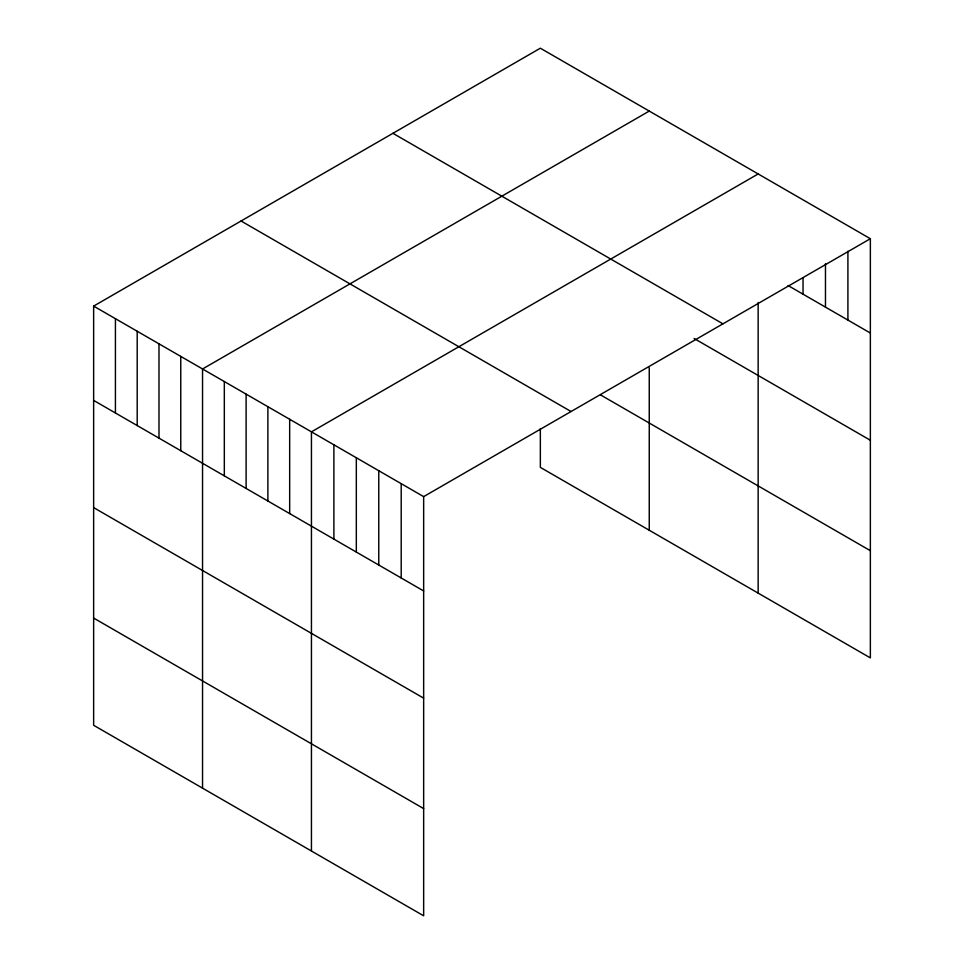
<?xml version="1.0" encoding="UTF-8"?>
<svg xmlns="http://www.w3.org/2000/svg" width="964" height="964" viewBox="0 0 964 964"><rect width="100%" height="100%" fill="white"/><g stroke="black" fill="none" stroke-linecap="round" stroke-linejoin="round"><path stroke-width="1.45" d="M870.359 238.723L423.654 496.629L423.654 915.8L93.641 725.277L93.641 306.106L540.346 48.2L870.359 238.723L870.359 657.894L540.346 467.371L540.346 428.655M649.254 111.077L202.548 368.983L202.548 788.142M758.15 173.954L311.444 431.848L311.444 851.019M788.07 285.537L870.359 333.038M392.938 133.309L722.94 323.832M694.092 338.472L870.359 440.247M600.572 394.927L870.359 550.697M241.06 220.997L571.062 411.52M93.641 306.106L423.654 496.629M93.641 400.409L423.654 590.944M93.641 507.618L423.654 698.141M93.641 618.069L423.654 808.591M847.91 251.218L847.91 320.084M825.473 263.714L825.473 307.13M803.036 277.704L803.036 294.177M758.15 302.503L758.15 593.113M649.254 367.814L649.254 530.248M401.205 483.675L401.205 577.99M378.768 470.721L378.768 565.024M356.331 457.767L356.331 552.071M333.893 444.802L333.893 539.117M289.67 419.28L289.67 513.583M267.884 406.7L267.884 501.015M246.109 394.131L246.109 488.435M224.323 381.551L224.323 475.867M180.762 356.403L180.762 450.718M158.988 343.823L158.988 438.138M137.201 331.255L137.201 425.57M115.427 318.674L115.427 412.99"/></g></svg>
